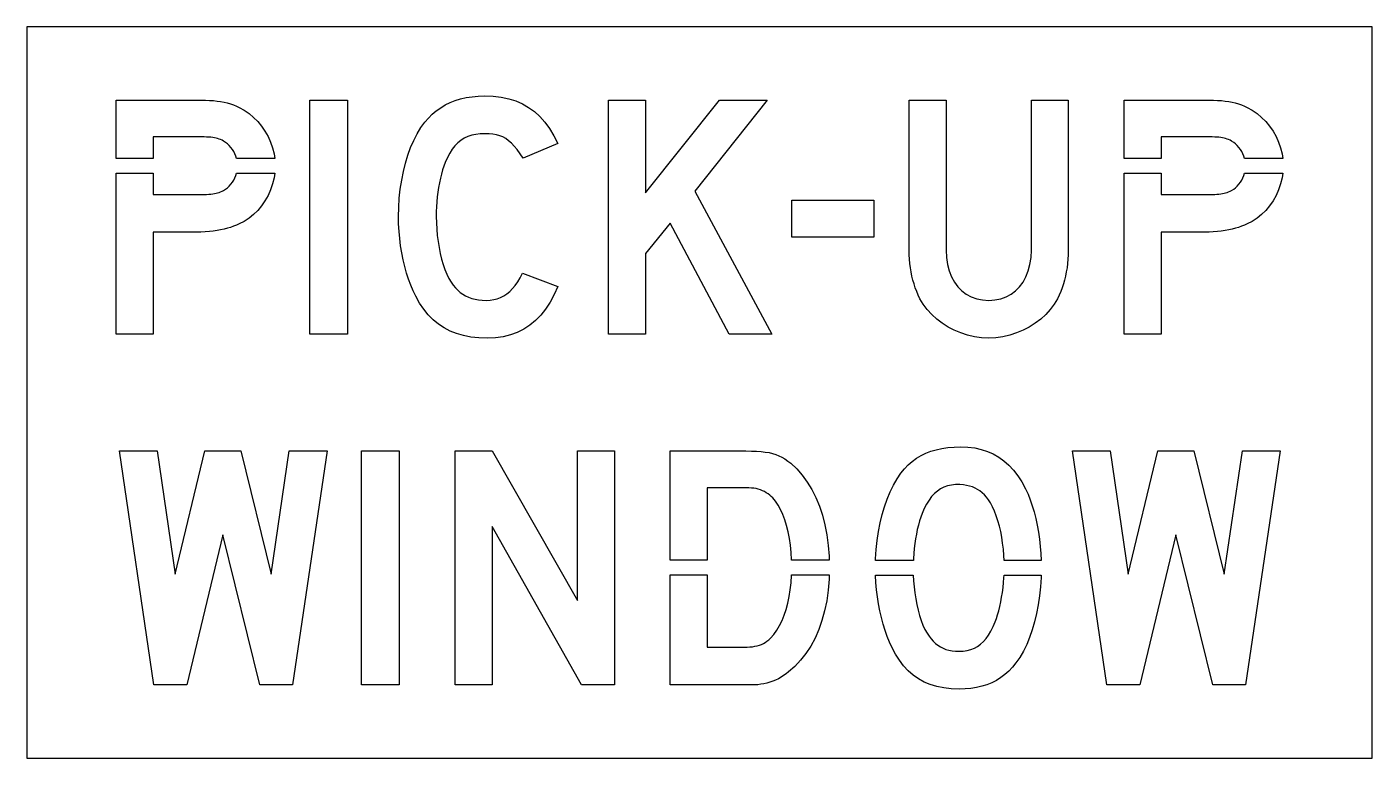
# Model space of a CAD drawing. Extents: x 0 to 46, y 0 to 25.
import ezdxf

# ---------------------------------------------------------------- set-up
doc = ezdxf.new("R2010")
doc.units = 0
doc.layers.add('CUT', color=7, linetype='Continuous')
doc.layers.add('OUTSIDE', color=1, linetype='Continuous')

msp = doc.modelspace()

# ---------------------------------------------------------------- linework, layer by layer
at = {"layer": 'CUT'}
for points in [[(17.3914, 14.9616), (17.1978, 14.8016), (16.9914, 14.6664), (16.7698, 14.556), (16.5338, 14.4704), (16.2842, 14.4088), (16.0186, 14.372), (15.7386, 14.36), (15.4522, 14.3688), (15.1834, 14.3976), (14.9306, 14.4448), (14.6938, 14.5128), (14.4722, 14.6), (14.265, 14.7072), (14.0714, 14.8352), (13.8922, 14.9832), (13.725, 15.1528), (13.5706, 15.344), (13.4282, 15.5568), (13.2962, 15.7912), (13.2082, 15.9728), (13.1258, 16.1664), (13.0506, 16.3704), (12.9818, 16.5848), (12.9194, 16.8072), (12.865, 17.0368), (12.8178, 17.2736), (12.7786, 17.5152), (12.7474, 17.7608), (12.725, 18.0104), (12.7114, 18.2616), (12.7066, 18.5144), (12.7138, 18.8296), (12.7346, 19.1432), (12.7682, 19.4528), (12.8154, 19.7568), (12.8746, 20.052), (12.9458, 20.3384), (13.0282, 20.6128), (13.1226, 20.8744), (13.2282, 21.1192), (13.3434, 21.3472), (13.4698, 21.5552), (13.605, 21.7424), (13.729, 21.884), (13.8602, 22.0136), (14.0002, 22.1312), (14.149, 22.2368), (14.3058, 22.3304), (14.4722, 22.412), (14.6466, 22.4816), (14.8298, 22.5384), (15.0226, 22.5832), (15.2234, 22.6144), (15.4346, 22.6336), (15.6546, 22.64), (15.9466, 22.6296), (16.2218, 22.5976), (16.4786, 22.544), (16.7202, 22.468), (16.9458, 22.3688), (17.1562, 22.2472), (17.353, 22.1024), (17.5362, 21.9336), (17.7066, 21.74), (17.8658, 21.5224), (18.0146, 21.28), (18.1522, 21.012), (16.9738, 20.5072), (16.865, 20.6648), (16.7626, 20.8032), (16.665, 20.9232), (16.569, 21.0248), (16.4738, 21.1104), (16.377, 21.1808), (16.277, 21.2368), (16.1714, 21.2808), (16.0578, 21.312), (15.9354, 21.3336), (15.8018, 21.3456), (15.6546, 21.3488), (15.4978, 21.3432), (15.3498, 21.3248), (15.2106, 21.2944), (15.0802, 21.2504), (14.9578, 21.1928), (14.8442, 21.1208), (14.737, 21.0344), (14.6378, 20.9336), (14.545, 20.816), (14.4594, 20.6832), (14.3802, 20.5336), (14.3066, 20.3664), (14.2594, 20.2432), (14.2162, 20.1104), (14.1762, 19.9704), (14.1394, 19.824), (14.1074, 19.6712), (14.0786, 19.5144), (14.0546, 19.3528), (14.0346, 19.188), (14.0186, 19.0208), (14.0074, 18.852), (14.0002, 18.6832), (13.9978, 18.5144), (14.0026, 18.2968), (14.0138, 18.0808), (14.0338, 17.8672), (14.0602, 17.6576), (14.0946, 17.4528), (14.1354, 17.2544), (14.1818, 17.064), (14.2354, 16.8816), (14.2946, 16.7104), (14.3586, 16.5496), (14.429, 16.4024), (14.5034, 16.2688), (14.5754, 16.168), (14.6514, 16.0768), (14.7314, 15.9944), (14.8162, 15.9208), (14.9066, 15.8568), (15.0018, 15.8016), (15.1026, 15.7552), (15.2106, 15.7176), (15.3242, 15.688), (15.4458, 15.6672), (15.5738, 15.6552), (15.7106, 15.6512), (15.841, 15.6568), (15.9658, 15.6744), (16.085, 15.7048), (16.1994, 15.7472), (16.3082, 15.8032), (16.4122, 15.872), (16.5114, 15.9544), (16.6066, 16.0504), (16.697, 16.16), (16.7842, 16.2848), (16.8666, 16.4232), (16.9458, 16.5768), (18.1522, 16.128), (18.0266, 15.8456), (17.8882, 15.588), (17.7362, 15.3544), (17.5706, 15.1456)], [(6.9762, 20.8784), (6.921, 20.9416), (6.8602, 20.9992), (6.7962, 21.0512), (6.7274, 21.0968), (6.673, 21.1232), (6.621, 21.1456), (6.5698, 21.1656), (6.5186, 21.1824), (6.4666, 21.1968), (6.4122, 21.2088), (6.3538, 21.2184), (6.2914, 21.2256), (6.2226, 21.2304), (6.1466, 21.2344), (6.0634, 21.236), (5.9698, 21.2368), (4.3138, 21.2368), (4.3138, 20.5054), (3.0506, 20.5054), (3.0506, 22.5), (5.8018, 22.5), (5.9586, 22.4984), (6.1066, 22.4952), (6.2466, 22.488), (6.3794, 22.4784), (6.5058, 22.4648), (6.6258, 22.4472), (6.741, 22.4256), (6.8514, 22.4), (6.9578, 22.3696), (7.061, 22.3344), (7.1618, 22.2936), (7.261, 22.2472), (7.433, 22.1528), (7.5962, 22.0392), (7.7498, 21.908), (7.893, 21.7616), (8.0242, 21.6016), (8.1418, 21.4296), (8.245, 21.248), (8.3322, 21.0584), (8.4018, 20.8616), (8.4538, 20.6616), (8.4778, 20.5054), (7.1694, 20.5054), (7.1434, 20.5848), (7.1106, 20.6632), (7.0714, 20.7384), (7.0266, 20.8104)], [(9.6754, 14.5), (9.6754, 22.5), (10.9666, 22.5), (10.9666, 14.5)], [(19.893, 14.5), (19.893, 22.5), (21.1562, 22.5), (21.1562, 19.328), (23.6826, 22.5), (25.3106, 22.5), (22.8402, 19.384), (25.4786, 14.5), (24.0194, 14.5), (21.9986, 18.2896), (21.1562, 17.2512), (21.1562, 14.5)], [(35.5434, 16.6224), (35.5138, 16.4824), (35.4802, 16.3456), (35.4418, 16.2112), (35.3994, 16.08), (35.3522, 15.9528), (35.3018, 15.828), (35.2474, 15.7072), (35.1314, 15.5152), (34.9946, 15.3344), (34.8394, 15.1648), (34.6674, 15.008), (34.4794, 14.8656), (34.2786, 14.7384), (34.0666, 14.628), (33.8434, 14.5344), (33.613, 14.46), (33.3762, 14.4048), (33.1338, 14.3712), (32.889, 14.36), (32.645, 14.3712), (32.4026, 14.4048), (32.1658, 14.46), (31.9354, 14.5344), (31.7122, 14.628), (31.5002, 14.7384), (31.2994, 14.8656), (31.1114, 15.008), (30.9394, 15.1648), (30.7842, 15.3344), (30.6474, 15.5152), (30.5314, 15.7072), (30.477, 15.828), (30.4266, 15.9528), (30.3794, 16.08), (30.337, 16.2112), (30.2986, 16.3456), (30.265, 16.4824), (30.2354, 16.6224), (30.2114, 16.7656), (30.1922, 16.9112), (30.1778, 17.0592), (30.1698, 17.2096), (30.1666, 17.3632), (30.1666, 22.5), (31.4298, 22.5), (31.4298, 17.3632), (31.4418, 17.1112), (31.4778, 16.876), (31.5354, 16.6576), (31.6146, 16.4576), (31.7146, 16.2776), (31.833, 16.1176), (31.9706, 15.9792), (32.1242, 15.864), (32.2946, 15.772), (32.4794, 15.7056), (32.6778, 15.6648), (32.889, 15.6512), (33.101, 15.6648), (33.2994, 15.7056), (33.4842, 15.772), (33.6546, 15.864), (33.8082, 15.9792), (33.9458, 16.1176), (34.0642, 16.2776), (34.1642, 16.4576), (34.2434, 16.6576), (34.301, 16.876), (34.337, 17.1112), (34.349, 17.3632), (34.349, 22.5), (35.6122, 22.5), (35.6122, 17.3632), (35.609, 17.2096), (35.601, 17.0592), (35.5866, 16.9112), (35.5674, 16.7656)], [(41.3914, 20.9416), (41.3306, 20.9992), (41.2666, 21.0512), (41.1978, 21.0968), (41.1434, 21.1232), (41.0914, 21.1456), (41.0402, 21.1656), (40.989, 21.1824), (40.937, 21.1968), (40.8826, 21.2088), (40.8242, 21.2184), (40.7618, 21.2256), (40.693, 21.2304), (40.617, 21.2344), (40.5338, 21.236), (40.4402, 21.2368), (38.7842, 21.2368), (38.7842, 20.5054), (37.521, 20.5054), (37.521, 22.5), (40.2722, 22.5), (40.429, 22.4984), (40.577, 22.4952), (40.717, 22.488), (40.8498, 22.4784), (40.9762, 22.4648), (41.0962, 22.4472), (41.2114, 22.4256), (41.3218, 22.4), (41.4282, 22.3696), (41.5314, 22.3344), (41.6322, 22.2936), (41.7314, 22.2472), (41.9034, 22.1528), (42.0666, 22.0392), (42.2202, 21.908), (42.3634, 21.7616), (42.4946, 21.6016), (42.6122, 21.4296), (42.7154, 21.248), (42.8026, 21.0584), (42.8722, 20.8616), (42.9242, 20.6616), (42.9482, 20.5054), (41.6398, 20.5054), (41.6138, 20.5848), (41.581, 20.6632), (41.5418, 20.7384), (41.497, 20.8104), (41.4466, 20.8784)], [(7.893, 18.728), (7.7498, 18.5848), (7.5962, 18.4576), (7.433, 18.3496), (7.261, 18.2616), (7.1674, 18.2208), (7.069, 18.1824), (6.9658, 18.1464), (6.8578, 18.1136), (6.7442, 18.084), (6.6258, 18.0576), (6.5026, 18.0352), (6.373, 18.016), (6.2386, 18.0008), (6.0986, 17.9896), (5.953, 17.9832), (5.8018, 17.9808), (4.3138, 17.9808), (4.3138, 14.5), (3.0506, 14.5), (3.0506, 20.0034), (4.3138, 20.0034), (4.3138, 19.272), (5.9698, 19.272), (6.0634, 19.2728), (6.1466, 19.2744), (6.2226, 19.2784), (6.2914, 19.2832), (6.3538, 19.2904), (6.4122, 19.3), (6.4666, 19.312), (6.5186, 19.3256), (6.5698, 19.3432), (6.621, 19.3632), (6.673, 19.3856), (6.7274, 19.412), (6.7962, 19.452), (6.8602, 19.5), (6.921, 19.556), (6.9762, 19.6184), (7.0266, 19.6864), (7.0714, 19.76), (7.1106, 19.8368), (7.1434, 19.9176), (7.1698, 20.0008), (7.1704, 20.0034), (8.479, 20.0034), (8.4538, 19.836), (8.4018, 19.6312), (8.3322, 19.432), (8.245, 19.24), (8.1418, 19.0576), (8.0242, 18.8864)], [(42.3634, 18.728), (42.2202, 18.5848), (42.0666, 18.4576), (41.9034, 18.3496), (41.7314, 18.2616), (41.6378, 18.2208), (41.5394, 18.1824), (41.4362, 18.1464), (41.3282, 18.1136), (41.2146, 18.084), (41.0962, 18.0576), (40.973, 18.0352), (40.8434, 18.016), (40.709, 18.0008), (40.569, 17.9896), (40.4234, 17.9832), (40.2722, 17.9808), (38.7842, 17.9808), (38.7842, 14.5), (37.521, 14.5), (37.521, 20.0034), (38.7842, 20.0034), (38.7842, 19.272), (40.4402, 19.272), (40.5338, 19.2728), (40.617, 19.2744), (40.693, 19.2784), (40.7618, 19.2832), (40.8242, 19.2904), (40.8826, 19.3), (40.937, 19.312), (40.989, 19.3256), (41.0402, 19.3432), (41.0914, 19.3632), (41.1434, 19.3856), (41.1978, 19.412), (41.2666, 19.452), (41.3306, 19.5), (41.3914, 19.556), (41.4466, 19.6184), (41.497, 19.6864), (41.5418, 19.76), (41.581, 19.8368), (41.6138, 19.9176), (41.6402, 20.0008), (41.6408, 20.0034), (42.9494, 20.0034), (42.9242, 19.836), (42.8722, 19.6312), (42.8026, 19.432), (42.7154, 19.24), (42.6122, 19.0576), (42.4946, 18.8864)], [(26.153, 19.0752), (28.9602, 19.0752), (28.9602, 17.812), (26.153, 17.812)], [(33.2998, 7.7456), (33.2558, 7.9328), (33.2062, 8.112), (33.1502, 8.2824), (33.0878, 8.4424), (33.0198, 8.5928), (32.9454, 8.7312), (32.8806, 8.832), (32.8134, 8.9216), (32.7438, 9.0016), (32.6694, 9.0728), (32.5918, 9.1344), (32.5102, 9.188), (32.4238, 9.2328), (32.3318, 9.2704), (32.235, 9.3), (32.1318, 9.3232), (32.0222, 9.3392), (31.9062, 9.3488), (31.7566, 9.3488), (31.6158, 9.3352), (31.4838, 9.3064), (31.3598, 9.2632), (31.2438, 9.2048), (31.135, 9.1312), (31.0326, 9.0432), (30.9374, 8.9392), (30.8486, 8.82), (30.7654, 8.6848), (30.6878, 8.5336), (30.615, 8.3664), (30.5678, 8.2424), (30.5246, 8.1088), (30.4846, 7.9664), (30.4478, 7.8168), (30.4158, 7.6608), (30.387, 7.5), (30.363, 7.3352), (30.343, 7.1672), (30.327, 6.9968), (30.3158, 6.8264), (30.3127, 6.751), (29.0209, 6.751), (29.0222, 6.8128), (29.043, 7.1328), (29.0766, 7.4448), (29.1222, 7.748), (29.1806, 8.0416), (29.2502, 8.3248), (29.331, 8.596), (29.423, 8.8544), (29.5246, 9.0992), (29.6358, 9.3296), (29.7566, 9.544), (29.8854, 9.7424), (30.0086, 9.8896), (30.139, 10.0232), (30.2766, 10.1432), (30.423, 10.2496), (30.5782, 10.3424), (30.7414, 10.4232), (30.915, 10.4904), (31.0974, 10.5448), (31.291, 10.5872), (31.4942, 10.6168), (31.7086, 10.6344), (31.935, 10.64), (32.1806, 10.6312), (32.415, 10.6024), (32.6366, 10.5552), (32.8462, 10.4872), (33.0454, 10.4), (33.2326, 10.2928), (33.4102, 10.1648), (33.5774, 10.0168), (33.735, 9.8472), (33.883, 9.656), (34.0214, 9.4432), (34.1526, 9.2088), (34.2334, 9.0272), (34.3086, 8.8336), (34.3774, 8.6296), (34.4398, 8.4152), (34.4958, 8.1928), (34.5454, 7.9632), (34.587, 7.7264), (34.6222, 7.4848), (34.6494, 7.2392), (34.6694, 6.9896), (34.6808, 6.751), (33.417, 6.751), (33.4086, 6.9272), (33.391, 7.1408), (33.367, 7.3488), (33.3366, 7.5504)], [(4.3414, 2.5), (3.163, 10.5), (4.4542, 10.5), (5.0718, 6.2896), (6.0822, 10.5), (7.3174, 10.5), (8.3558, 6.2896), (8.9734, 10.5), (10.2646, 10.5), (9.0854, 2.5), (7.963, 2.5), (6.6998, 7.6368), (5.4646, 2.5)], [(11.4438, 2.5), (11.4438, 10.5), (12.735, 10.5), (12.735, 2.5)], [(14.6438, 10.5), (15.907, 10.5), (18.8262, 5.3912), (18.8262, 10.5), (20.0894, 10.5), (20.0894, 2.5), (18.9662, 2.5), (15.907, 7.9176), (15.907, 2.5), (14.6438, 2.5)], [(26.0294, 7.7376), (25.9774, 7.9488), (25.9166, 8.1472), (25.8486, 8.3312), (25.7734, 8.4992), (25.691, 8.6512), (25.6022, 8.7848), (25.507, 8.9), (25.4558, 8.948), (25.4022, 8.9928), (25.3446, 9.0352), (25.2838, 9.0744), (25.2198, 9.1104), (25.1526, 9.1424), (25.083, 9.1696), (25.0102, 9.1928), (24.9342, 9.212), (24.8566, 9.2256), (24.7758, 9.2336), (24.6926, 9.2368), (23.2614, 9.2368), (23.2614, 6.765), (21.9982, 6.765), (21.9982, 10.5), (24.5806, 10.5), (24.7742, 10.4984), (24.9486, 10.492), (25.1062, 10.4816), (25.2494, 10.4656), (25.3798, 10.444), (25.4998, 10.416), (25.6118, 10.3808), (25.7182, 10.3376), (25.8198, 10.2872), (25.9206, 10.2272), (26.0214, 10.1576), (26.1246, 10.0792), (26.327, 9.8856), (26.515, 9.6704), (26.6862, 9.4352), (26.8406, 9.18), (26.979, 8.9048), (27.0998, 8.612), (27.203, 8.3016), (27.2886, 7.9744), (27.3558, 7.6312), (27.4046, 7.2736), (27.4342, 6.9008), (27.4376, 6.765), (26.1473, 6.765), (26.147, 6.7768), (26.1318, 7.032), (26.107, 7.2776), (26.0726, 7.5128)], [(36.931, 2.5), (35.7526, 10.5), (37.0438, 10.5), (37.6614, 6.2896), (38.6718, 10.5), (39.907, 10.5), (40.9454, 6.2896), (41.563, 10.5), (42.8542, 10.5), (41.675, 2.5), (40.5526, 2.5), (39.2894, 7.6368), (38.0542, 2.5)], [(26.803, 3.8296), (26.6382, 3.5768), (26.4558, 3.3456), (26.2566, 3.136), (26.0406, 2.9488), (25.9606, 2.8816), (25.8774, 2.82), (25.7894, 2.7648), (25.6982, 2.7144), (25.6038, 2.6696), (25.507, 2.6296), (25.4078, 2.5952), (25.3062, 2.5664), (25.2038, 2.5424), (25.0998, 2.5232), (24.995, 2.5096), (24.8894, 2.5), (24.867, 2.5), (24.8406, 2.5), (24.811, 2.5), (24.779, 2.5), (24.7446, 2.5), (24.707, 2.5), (24.667, 2.5), (24.6254, 2.5), (24.5814, 2.5), (24.5358, 2.5), (24.4886, 2.5), (24.4406, 2.5), (21.9982, 2.5), (21.9982, 6.263), (23.2614, 6.263), (23.2614, 3.7912), (24.5246, 3.7912), (24.6262, 3.7928), (24.7214, 3.7984), (24.811, 3.808), (24.895, 3.8216), (24.9734, 3.8392), (25.047, 3.8616), (25.1174, 3.888), (25.1838, 3.92), (25.247, 3.9568), (25.3078, 3.9992), (25.3662, 4.0464), (25.423, 4.1), (25.5374, 4.2272), (25.6422, 4.3704), (25.7382, 4.5288), (25.8238, 4.7008), (25.9006, 4.8872), (25.967, 5.0856), (26.023, 5.2976), (26.0694, 5.52), (26.1054, 5.7536), (26.1318, 5.9976), (26.147, 6.2512), (26.1473, 6.263), (27.4372, 6.263), (27.4334, 6.1208), (27.4022, 5.7432), (27.351, 5.3808), (27.2798, 5.0344), (27.1886, 4.7056), (27.079, 4.3944), (26.9502, 4.1024)], [(34.2902, 4.1256), (34.1878, 3.8808), (34.075, 3.6528), (33.9502, 3.4448), (33.815, 3.2576), (33.699, 3.1104), (33.5742, 2.9768), (33.4414, 2.8568), (33.3006, 2.7504), (33.1518, 2.6576), (32.9942, 2.5768), (32.8286, 2.5096), (32.655, 2.4552), (32.4734, 2.4128), (32.283, 2.3832), (32.0846, 2.3656), (31.8782, 2.36), (31.6062, 2.3688), (31.351, 2.3976), (31.1126, 2.4448), (30.8886, 2.5128), (30.6798, 2.6), (30.4854, 2.7072), (30.3046, 2.8352), (30.1358, 2.9832), (29.9798, 3.1528), (29.835, 3.344), (29.7006, 3.5568), (29.5766, 3.7912), (29.495, 3.9672), (29.4182, 4.1584), (29.347, 4.3624), (29.2814, 4.5768), (29.2222, 4.8016), (29.1694, 5.0336), (29.1246, 5.2712), (29.0862, 5.5128), (29.0558, 5.7568), (29.0334, 6.0016), (29.0198, 6.2456), (29.0198, 6.249), (30.3115, 6.249), (30.3206, 6.064), (30.3374, 5.8552), (30.3614, 5.6488), (30.3926, 5.4472), (30.4294, 5.2512), (30.4726, 5.0616), (30.523, 4.8808), (30.579, 4.7096), (30.6414, 4.5496), (30.7094, 4.4024), (30.7838, 4.2688), (30.8486, 4.168), (30.9174, 4.0768), (30.9902, 3.9944), (31.0678, 3.9208), (31.1494, 3.8568), (31.2366, 3.8016), (31.3286, 3.7552), (31.4262, 3.7176), (31.5302, 3.688), (31.6398, 3.6672), (31.7558, 3.6552), (31.8782, 3.6512), (32.0214, 3.6576), (32.155, 3.6768), (32.2806, 3.7104), (32.3982, 3.7568), (32.5086, 3.8176), (32.6118, 3.8928), (32.7086, 3.9824), (32.7998, 4.0872), (32.8854, 4.2072), (32.9654, 4.3432), (33.0414, 4.4944), (33.1134, 4.6616), (33.155, 4.7736), (33.195, 4.9), (33.2326, 5.0376), (33.2686, 5.184), (33.3014, 5.3392), (33.331, 5.5), (33.3574, 5.6648), (33.3798, 5.832), (33.3982, 5.9992), (33.411, 6.1656), (33.4156, 6.249), (34.6806, 6.249), (34.679, 6.1704), (34.6598, 5.8568), (34.6286, 5.5472), (34.5846, 5.2432), (34.5286, 4.948), (34.4606, 4.6616), (34.3814, 4.3872)]]:
    msp.add_lwpolyline(points, close=True, dxfattribs=at)
at = {"layer": 'OUTSIDE'}
msp.add_lwpolyline([(0, 0), (46, 0), (46, 25), (0, 25)], close=True, dxfattribs=at)

doc.saveas('drawing.dxf')
